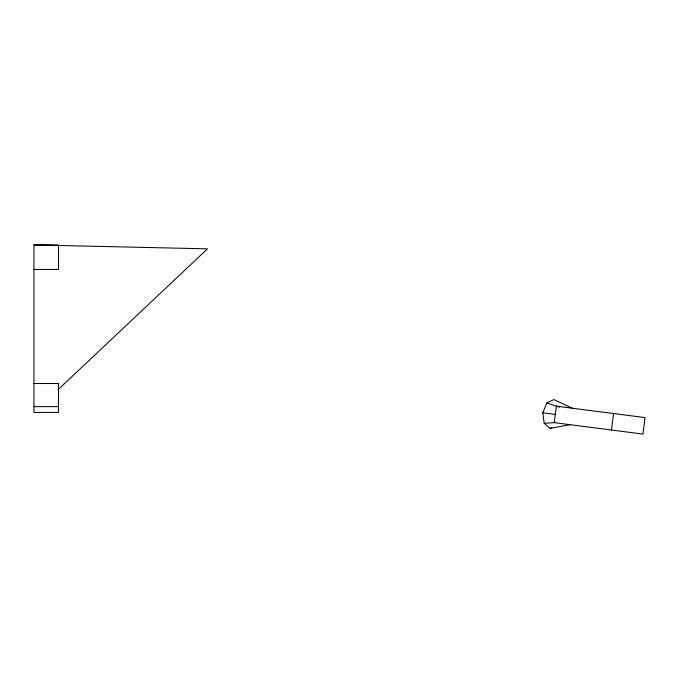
<?xml version="1.0" encoding="UTF-8"?>
<svg xmlns="http://www.w3.org/2000/svg" width="679" height="679" viewBox="0 0 679 679"><rect width="100%" height="100%" fill="white"/><g stroke="black" fill="none" stroke-linecap="round" stroke-linejoin="round"><path stroke-width="1.02" d="M611.431 430.019L613.561 413.536M569.995 424.672L550.134 428.398L544.185 423.331L542.81 412.79L546.816 402.936L553.852 399.549L572.117 408.189M58.012 389.738L207.451 248.845L58.487 245.475M550.134 428.398L551.891 427.549M544.185 423.331L555.388 422.559M33.95 383.508L58.487 383.508L58.487 412.425L33.95 412.425L33.95 244.924L58.487 244.924L58.487 269.461L33.95 269.461M33.95 406.636L58.487 406.636M33.95 244.924L57.46 245.45M542.81 412.79L555.354 414.411M546.816 402.936L559.386 407.188M556.373 406.161L554.251 422.644L642.928 434.076L645.05 417.593L556.373 406.161"/></g></svg>
